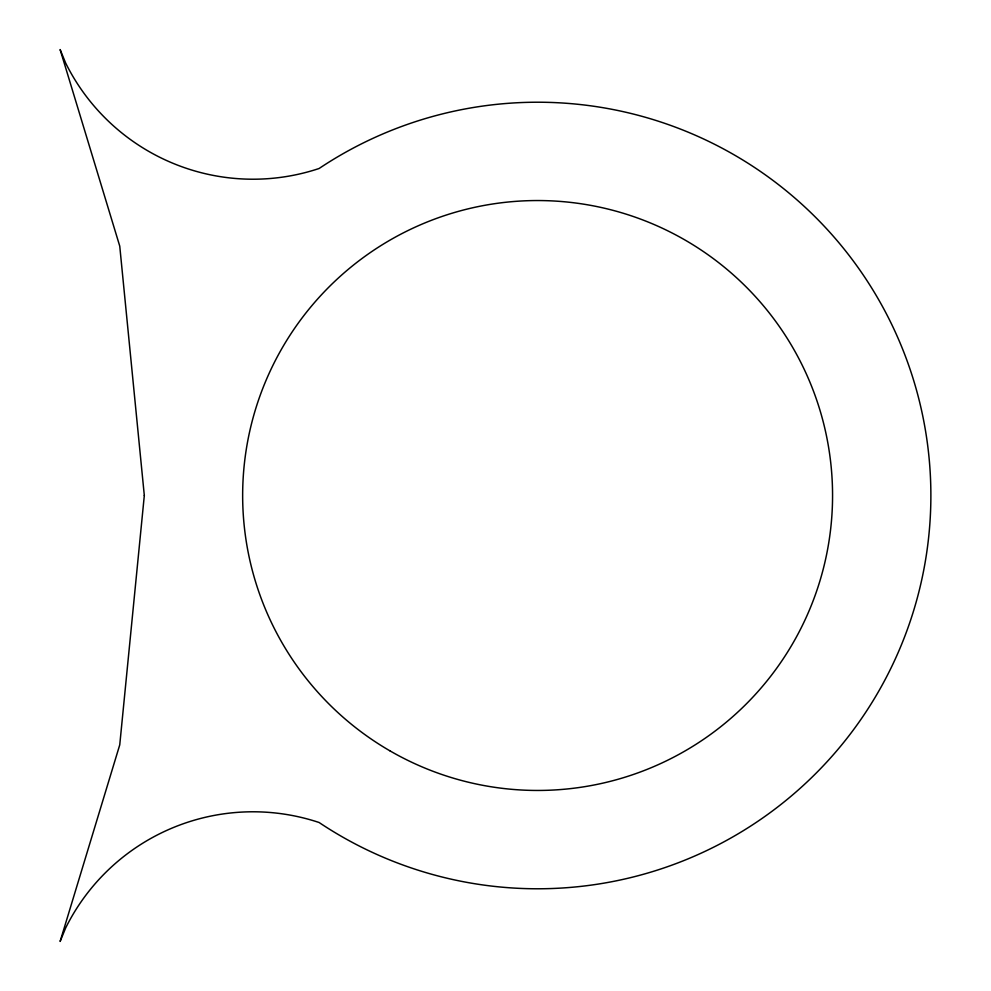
<?xml version="1.0" encoding="UTF-8"?>
<svg xmlns="http://www.w3.org/2000/svg" width="991" height="991" viewBox="0 0 991 991"><rect width="100%" height="100%" fill="white"/><g stroke="black" fill="none" stroke-linecap="round" stroke-linejoin="round"><path stroke-width="1.49" d="M144.314 495.5L119.75 744.86L60.117 941.45L65.654 927.948A209.163 209.163 0 0 1 319.102 822.505A393.291 393.291 0 0 0 833.282 754.808A393.291 393.291 0 0 0 833.282 236.192A393.291 393.291 0 0 0 319.102 168.495A209.163 209.163 0 0 1 65.654 63.052L60.117 49.55L119.75 246.14L144.314 495.5M390.12 750.943A294.971 294.971 0 0 0 832.564 495.5A294.971 294.971 0 0 0 390.12 240.057A294.971 294.971 0 0 0 390.12 750.943"/></g></svg>
